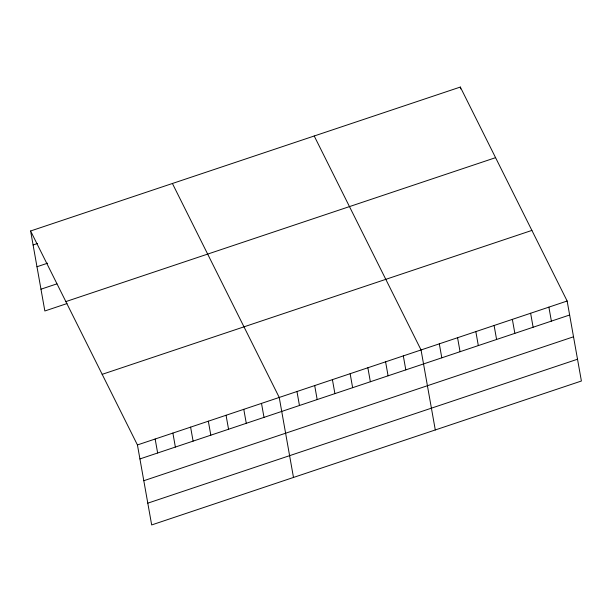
<?xml version="1.0" encoding="UTF-8"?>
<svg xmlns="http://www.w3.org/2000/svg" width="612" height="612" viewBox="0 0 612 612"><rect width="100%" height="100%" fill="white"/><g stroke="black" fill="none" stroke-linecap="round" stroke-linejoin="round"><path stroke-width="0.92" d="M30.6 230.984L460.323 87.057L567.148 301.02L581.4 381.016L151.677 524.943L137.432 444.947L30.6 230.984L44.852 310.98L67.006 303.56M33.094 244.968L37.523 243.484M36.972 266.755L47.606 263.191M40.966 289.201L56.924 283.853M65.851 301.594L495.575 157.666M102.173 374.337L531.897 230.41M137.432 444.947L567.148 301.02M139.918 458.931L569.642 315.004M143.797 480.718L573.521 336.791M147.798 503.163L577.521 359.229M314.216 135.994L421.048 349.957L435.293 429.953M172.408 183.485L279.24 397.448L293.485 477.452M548.888 307.132L551.381 321.124M530.627 313.252L533.113 327.236M512.359 319.372L514.853 333.356M460.323 87.057L460.652 88.916M494.098 325.485L496.592 339.469M475.838 331.605L478.324 345.589M457.569 337.717L460.063 351.709M439.309 343.837L441.803 357.821M403.316 355.893L405.81 369.877M385.591 361.83L388.084 375.814M367.866 367.766L370.359 381.75M350.14 373.702L352.634 387.687M332.415 379.639L334.909 393.623M314.69 385.575L317.177 399.559M296.965 391.512L299.452 405.496M261.508 403.384L264.002 417.376M243.783 409.329L246.276 423.313M226.058 415.265L228.551 429.249M208.332 421.201L210.826 435.186M190.607 427.138L193.101 441.122M172.882 433.074L175.376 447.058M155.157 439.011L157.644 452.995"/></g></svg>
